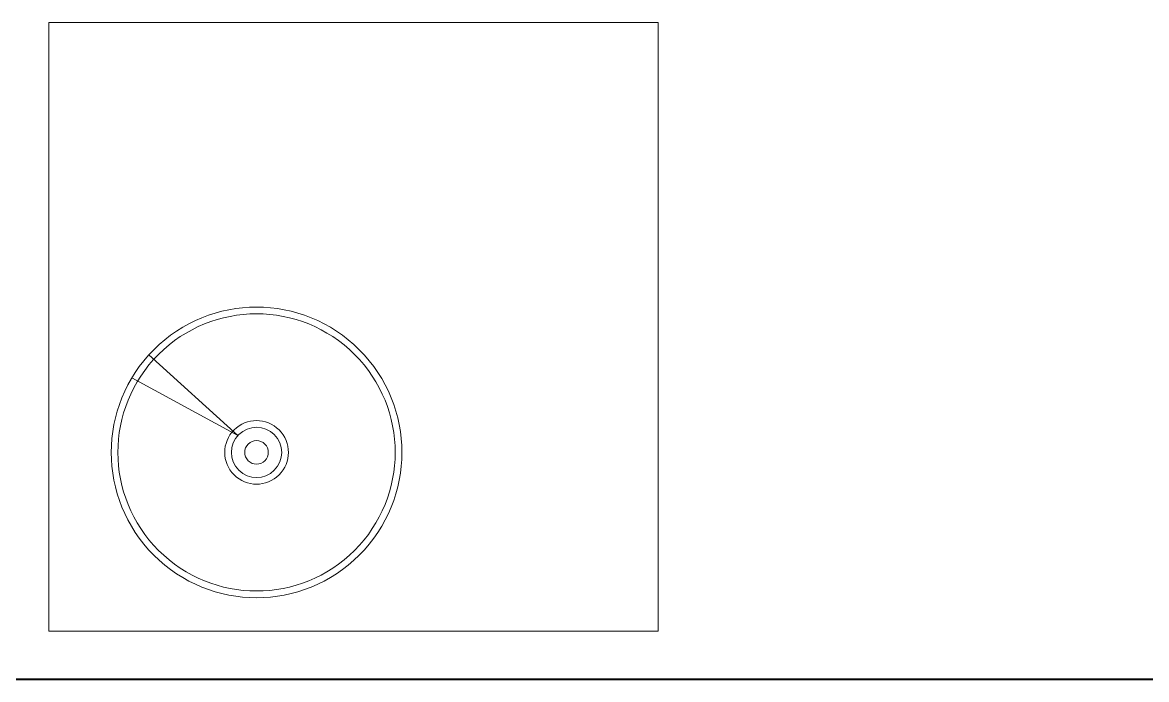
# Model space of a CAD drawing. Header units: millimetres. Extents: x 1393 to 3101, y -2944 to -480.
# Drawn here: x 1747.5 to 1832.2, y -2089.8 to -2040.3 of the extents above; entities that cross this region are included whole.
import ezdxf

# ---------------------------------------------------------------- set-up
doc = ezdxf.new("R2010")
doc.units = ezdxf.units.MM
doc.layers.add('DUVAR', color=7, linetype='Continuous', lineweight=40)
doc.layers.add('TEFRİŞ_İÇ', color=224, linetype='Continuous', lineweight=13)

# ---------------------------------------------------------------- blocks, each defined once
blk = doc.blocks.new('vvvvvv')
at = {"layer": 'TEFRİŞ_İÇ', "linetype": 'Continuous'}
for p, q in [((-1.075921, 1.282453), (-1.534959, 1.282453)), ((-1.534959, 1.282453), (-1.534959, 0.823762)), ((-1.075921, 0.823762), (-1.075921, 1.282453)), ((-1.218357, 1.135005), (-1.138389, 1.09163)), ((-1.151358, 1.074134), (-1.218357, 1.135005)), ((-1.534959, 0.823762), (-1.075921, 0.823762))]:
    blk.add_line(p, q, dxfattribs=at)
for major_axis in [(0.077405, 0.077405), (0.073849, 0.073849), (-0.016952, 0.016952), (0.013396, 0.013396), (0.006284, 0.006284)]:
    blk.add_ellipse((-1.232379, 1.147745), major_axis=major_axis, ratio=1, dxfattribs=at)

msp = doc.modelspace()

# ---------------------------------------------------------------- linework, layer by layer
at = {"layer": 'DUVAR', "color": 5}
msp.add_line((1927.053171, -2089.821931), (1532.053171, -2089.821931), dxfattribs=at)

# ---------------------------------------------------------------- block references
at = {"layer": 'TEFRİŞ_İÇ', "linetype": 'ByBlock', "lineweight": 15, "xscale": 100, "yscale": 100, "zscale": 100, "rotation": 180}
msp.add_blockref('vvvvvv', (1641.879761, -1957.932579), dxfattribs=at)

doc.saveas('drawing.dxf')
